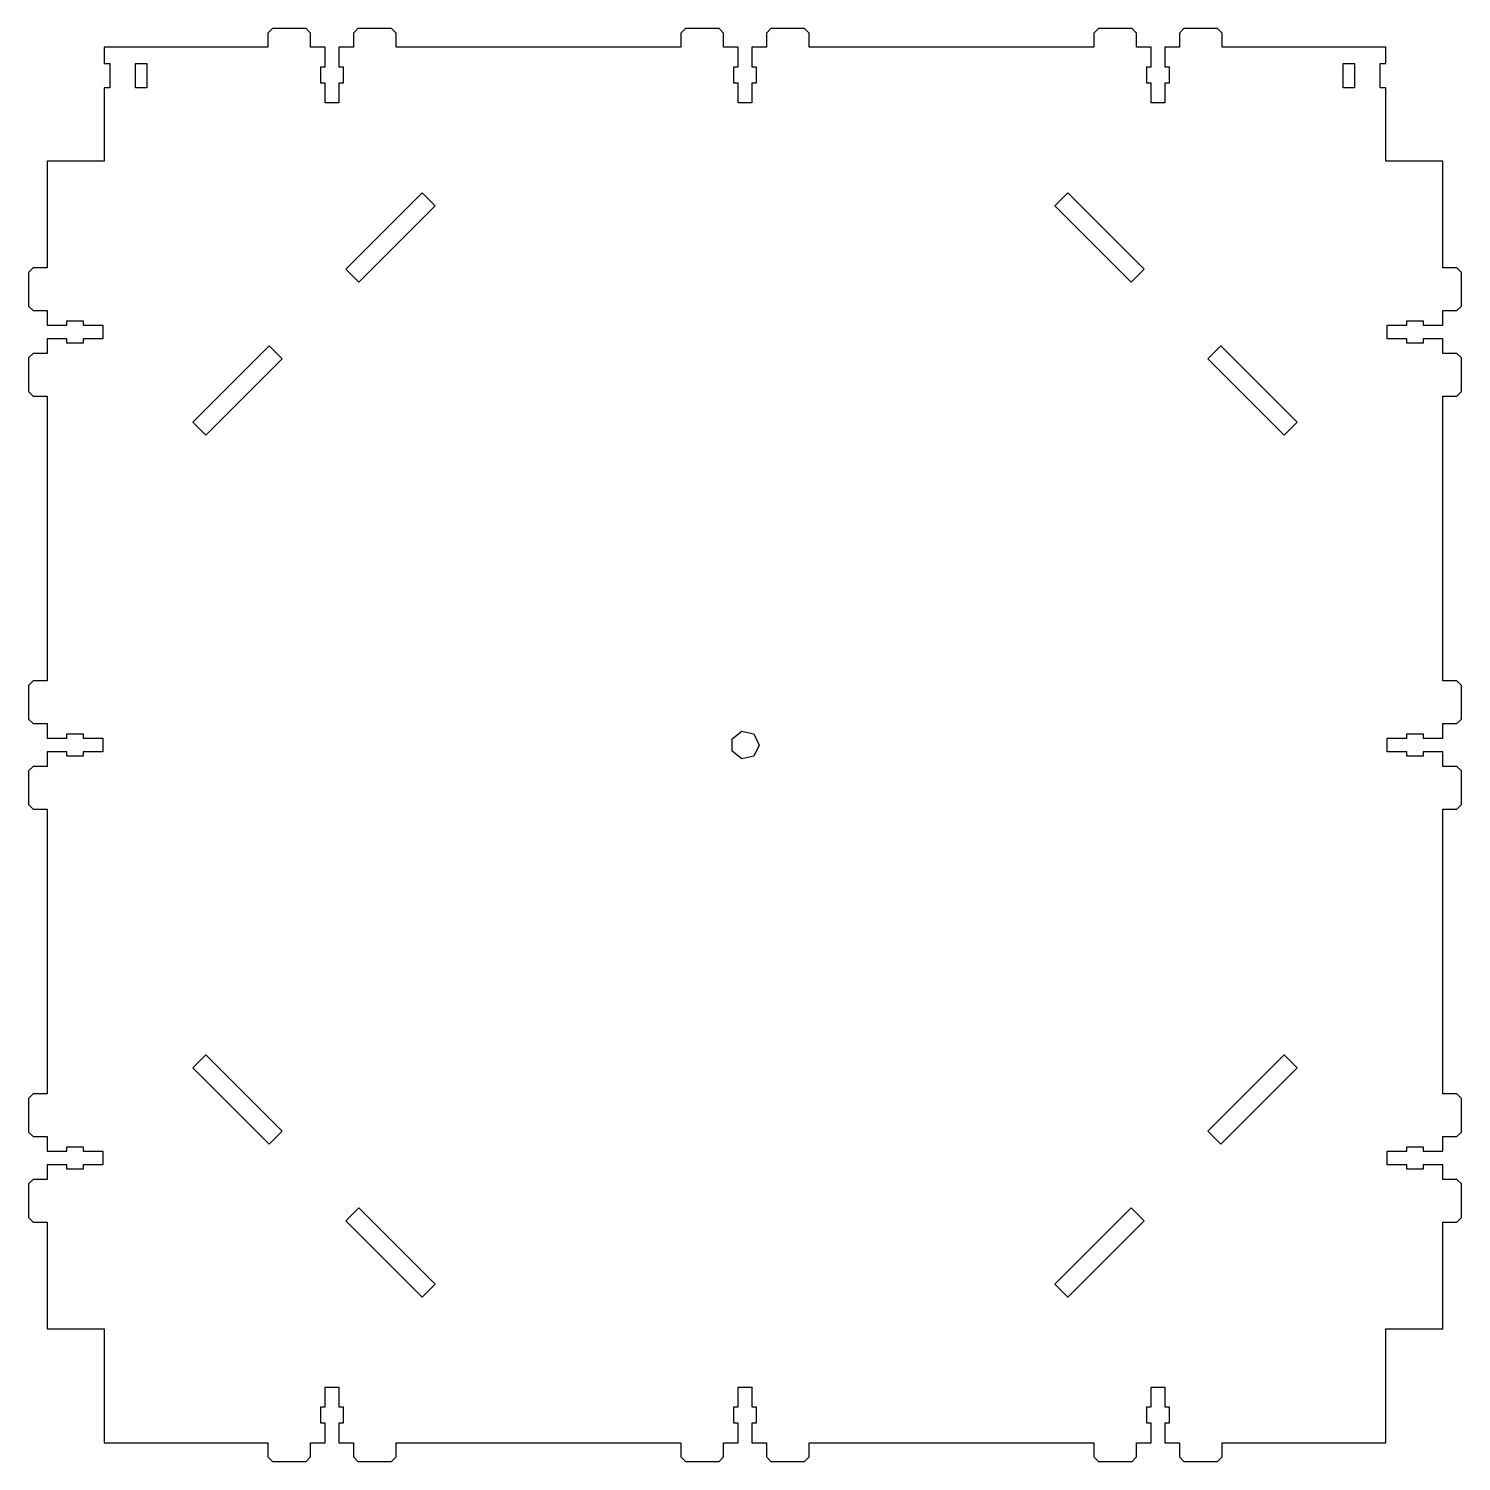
# Model space of a CAD drawing. Header units: metres. Extents: x -252 to 252, y -252 to 252.
import ezdxf

# ---------------------------------------------------------------- set-up
doc = ezdxf.new("R2010")
doc.units = ezdxf.units.M

msp = doc.modelspace()

# ---------------------------------------------------------------- linework, layer by layer
for p, q in [((-165.875, 251.5), (-167.5, 249.875)), ((-154.125, 251.5), (-165.875, 251.5)), ((-152.5, 249.875), (-154.125, 251.5)), ((-135.875, 251.5), (-137.5, 249.875)), ((-124.125, 251.5), (-135.875, 251.5)), ((-122.5, 249.875), (-124.125, 251.5)), ((-20.875, 251.5), (-22.5, 249.875)), ((-9.125, 251.5), (-20.875, 251.5)), ((-7.5, 249.875), (-9.125, 251.5)), ((9.125, 251.5), (7.5, 249.875)), ((20.875, 251.5), (9.125, 251.5)), ((22.5, 249.875), (20.875, 251.5)), ((124.125, 251.5), (122.5, 249.875)), ((135.875, 251.5), (124.125, 251.5)), ((137.5, 249.875), (135.875, 251.5)), ((154.125, 251.5), (152.5, 249.875)), ((165.875, 251.5), (154.125, 251.5)), ((167.5, 249.875), (165.875, 251.5)), ((-167.5, 249.875), (-167.5, 245)), ((-152.5, 245), (-152.5, 249.875)), ((-137.5, 249.875), (-137.5, 245)), ((-122.5, 245), (-122.5, 249.875)), ((-22.5, 249.875), (-22.5, 245)), ((-7.5, 245), (-7.5, 249.875)), ((7.5, 249.875), (7.5, 245)), ((22.5, 245), (22.5, 249.875)), ((122.5, 249.875), (122.5, 245)), ((137.5, 245), (137.5, 249.875)), ((152.5, 249.875), (152.5, 245)), ((167.5, 245), (167.5, 249.875)), ((-167.5, 245), (-225, 245)), ((-225, 245), (-225, 239.25)), ((-147.4, 245), (-152.5, 245)), ((-147.4, 238.1), (-147.4, 245)), ((-137.5, 245), (-142.6, 245)), ((-142.6, 245), (-142.6, 238.1)), ((-22.5, 245), (-122.5, 245)), ((-2.39999, 245), (-7.5, 245)), ((-2.39999, 238.1), (-2.39999, 245)), ((7.5, 245), (2.39999, 245)), ((2.39999, 245), (2.39999, 238.1)), ((122.5, 245), (22.5, 245)), ((142.6, 245), (137.5, 245)), ((142.6, 238.1), (142.6, 245)), ((152.5, 245), (147.4, 245)), ((147.4, 245), (147.4, 238.1)), ((225, 245), (167.5, 245)), ((225, 239.25), (225, 245)), ((-225, 239.25), (-223, 239.25)), ((-223, 239.25), (-223, 230.75)), ((-214, 230.75), (-214, 239.25)), ((-214, 239.25), (-210, 239.25)), ((-210, 239.25), (-210, 230.75)), ((-148.95, 232.4), (-148.95, 238.1)), ((-148.95, 238.1), (-147.4, 238.1)), ((-142.6, 238.1), (-141.05, 238.1)), ((-141.05, 238.1), (-141.05, 232.4)), ((-3.95, 232.4), (-3.95, 238.1)), ((-3.95, 238.1), (-2.39999, 238.1)), ((2.39999, 238.1), (3.95, 238.1)), ((3.95, 238.1), (3.95, 232.4)), ((141.05, 232.4), (141.05, 238.1)), ((141.05, 238.1), (142.6, 238.1)), ((147.4, 238.1), (148.95, 238.1)), ((148.95, 238.1), (148.95, 232.4)), ((210, 230.75), (210, 239.25)), ((210, 239.25), (214, 239.25)), ((214, 239.25), (214, 230.75)), ((223, 230.75), (223, 239.25)), ((223, 239.25), (225, 239.25)), ((-147.4, 232.4), (-148.95, 232.4)), ((-147.4, 225.5), (-147.4, 232.4)), ((-141.05, 232.4), (-142.6, 232.4)), ((-142.6, 232.4), (-142.6, 225.5)), ((-2.39999, 232.4), (-3.95, 232.4)), ((-2.39999, 225.5), (-2.39999, 232.4)), ((3.95, 232.4), (2.39999, 232.4)), ((2.39999, 232.4), (2.39999, 225.5)), ((142.6, 232.4), (141.05, 232.4)), ((142.6, 225.5), (142.6, 232.4)), ((148.95, 232.4), (147.4, 232.4)), ((147.4, 232.4), (147.4, 225.5)), ((-223, 230.75), (-225, 230.75)), ((-225, 230.75), (-225, 205)), ((-210, 230.75), (-214, 230.75)), ((214, 230.75), (210, 230.75)), ((225, 230.75), (223, 230.75)), ((225, 205), (225, 230.75)), ((-142.6, 225.5), (-147.4, 225.5)), ((2.39999, 225.5), (-2.39999, 225.5)), ((147.4, 225.5), (142.6, 225.5)), ((-225, 205), (-245, 205)), ((-245, 205), (-245, 167.5)), ((245, 205), (225, 205)), ((245, 167.5), (245, 205)), ((-140.113, 167.054), (-113.314, 193.853)), ((-113.314, 193.853), (-108.788, 189.328)), ((108.788, 189.328), (113.314, 193.853)), ((113.314, 193.853), (140.113, 167.054)), ((-108.788, 189.328), (-135.588, 162.528)), ((135.588, 162.528), (108.788, 189.328)), ((-249.875, 167.5), (-251.5, 165.875)), ((-245, 167.5), (-249.875, 167.5)), ((-135.588, 162.528), (-140.113, 167.054)), ((140.113, 167.054), (135.588, 162.528)), ((249.875, 167.5), (245, 167.5)), ((251.5, 165.875), (249.875, 167.5)), ((-251.5, 165.875), (-251.5, 154.125)), ((251.5, 154.125), (251.5, 165.875)), ((-251.5, 154.125), (-249.875, 152.5)), ((-249.875, 152.5), (-245, 152.5)), ((-245, 152.5), (-245, 147.4)), ((245, 147.4), (245, 152.5)), ((245, 152.5), (249.875, 152.5)), ((249.875, 152.5), (251.5, 154.125)), ((-245, 147.4), (-238.1, 147.4)), ((-238.1, 147.4), (-238.1, 148.95)), ((-238.1, 148.95), (-232.4, 148.95)), ((-232.4, 148.95), (-232.4, 147.4)), ((-232.4, 147.4), (-225.5, 147.4)), ((-225.5, 147.4), (-225.5, 142.6)), ((225.5, 142.6), (225.5, 147.4)), ((225.5, 147.4), (232.4, 147.4)), ((232.4, 147.4), (232.4, 148.95)), ((232.4, 148.95), (238.1, 148.95)), ((238.1, 148.95), (238.1, 147.4)), ((238.1, 147.4), (245, 147.4)), ((-238.1, 142.6), (-245, 142.6)), ((-245, 142.6), (-245, 137.5)), ((-238.1, 141.05), (-238.1, 142.6)), ((-232.4, 141.05), (-238.1, 141.05)), ((-225.5, 142.6), (-232.4, 142.6)), ((-232.4, 142.6), (-232.4, 141.05)), ((232.4, 142.6), (225.5, 142.6)), ((232.4, 141.05), (232.4, 142.6)), ((238.1, 141.05), (232.4, 141.05)), ((245, 142.6), (238.1, 142.6)), ((238.1, 142.6), (238.1, 141.05)), ((245, 137.5), (245, 142.6)), ((-249.875, 137.5), (-251.5, 135.875)), ((-251.5, 135.875), (-251.5, 124.125)), ((-245, 137.5), (-249.875, 137.5)), ((-193.853, 113.314), (-167.054, 140.113)), ((-167.054, 140.113), (-162.528, 135.588)), ((162.528, 135.588), (167.054, 140.113)), ((167.054, 140.113), (193.853, 113.314)), ((249.875, 137.5), (245, 137.5)), ((251.5, 135.875), (249.875, 137.5)), ((251.5, 124.125), (251.5, 135.875)), ((-162.528, 135.588), (-189.328, 108.788)), ((189.328, 108.788), (162.528, 135.588)), ((-251.5, 124.125), (-249.875, 122.5)), ((-249.875, 122.5), (-245, 122.5)), ((-245, 122.5), (-245, 22.5)), ((245, 22.5), (245, 122.5)), ((245, 122.5), (249.875, 122.5)), ((249.875, 122.5), (251.5, 124.125)), ((-189.328, 108.788), (-193.853, 113.314)), ((193.853, 113.314), (189.328, 108.788)), ((-249.875, 22.5), (-251.5, 20.875)), ((-251.5, 20.875), (-251.5, 9.125)), ((-245, 22.5), (-249.875, 22.5)), ((249.875, 22.5), (245, 22.5)), ((251.5, 20.875), (249.875, 22.5)), ((251.5, 9.125), (251.5, 20.875)), ((-251.5, 9.125), (-249.875, 7.5)), ((-249.875, 7.5), (-245, 7.5)), ((-245, 7.5), (-245, 2.39999)), ((245, 2.39999), (245, 7.5)), ((245, 7.5), (249.875, 7.5)), ((249.875, 7.5), (251.5, 9.125)), ((-245, 2.39999), (-238.1, 2.39999)), ((-238.1, 2.39999), (-238.1, 3.95)), ((-238.1, 3.95), (-232.4, 3.95)), ((-232.4, 3.95), (-232.4, 2.39999)), ((-232.4, 2.39999), (-225.5, 2.39999)), ((-225.5, 2.39999), (-225.5, -2.39999)), ((-4.50484, 2.16942), (-1.11259, 4.87463)), ((-4.50484, -2.16942), (-4.50484, 2.16942)), ((-1.11259, 4.87463), (3.11745, 3.90915)), ((3.11745, 3.90915), (5, 0)), ((5, 0), (3.11745, -3.90915)), ((225.5, -2.39999), (225.5, 2.39999)), ((225.5, 2.39999), (232.4, 2.39999)), ((232.4, 2.39999), (232.4, 3.95)), ((232.4, 3.95), (238.1, 3.95)), ((238.1, 3.95), (238.1, 2.39999)), ((238.1, 2.39999), (245, 2.39999)), ((-238.1, -2.39999), (-245, -2.39999)), ((-245, -2.39999), (-245, -7.5)), ((-238.1, -3.95), (-238.1, -2.39999)), ((-232.4, -3.95), (-238.1, -3.95)), ((-225.5, -2.39999), (-232.4, -2.39999)), ((-232.4, -2.39999), (-232.4, -3.95)), ((-1.11259, -4.87463), (-4.50484, -2.16942)), ((3.11745, -3.90915), (-1.11259, -4.87463)), ((232.4, -2.39999), (225.5, -2.39999)), ((232.4, -3.95), (232.4, -2.39999)), ((238.1, -3.95), (232.4, -3.95)), ((245, -2.39999), (238.1, -2.39999)), ((238.1, -2.39999), (238.1, -3.95)), ((245, -7.5), (245, -2.39999)), ((-249.875, -7.5), (-251.5, -9.125)), ((-251.5, -9.125), (-251.5, -20.875)), ((-245, -7.5), (-249.875, -7.5)), ((249.875, -7.5), (245, -7.5)), ((251.5, -9.125), (249.875, -7.5)), ((251.5, -20.875), (251.5, -9.125)), ((-251.5, -20.875), (-249.875, -22.5)), ((-249.875, -22.5), (-245, -22.5)), ((-245, -22.5), (-245, -122.5)), ((245, -122.5), (245, -22.5)), ((245, -22.5), (249.875, -22.5)), ((249.875, -22.5), (251.5, -20.875)), ((-193.853, -113.314), (-189.328, -108.788)), ((-189.328, -108.788), (-162.528, -135.588)), ((162.528, -135.588), (189.328, -108.788)), ((189.328, -108.788), (193.853, -113.314)), ((-167.054, -140.113), (-193.853, -113.314)), ((193.853, -113.314), (167.054, -140.113)), ((-249.875, -122.5), (-251.5, -124.125)), ((-251.5, -124.125), (-251.5, -135.875)), ((-245, -122.5), (-249.875, -122.5)), ((249.875, -122.5), (245, -122.5)), ((251.5, -124.125), (249.875, -122.5)), ((251.5, -135.875), (251.5, -124.125)), ((-162.528, -135.588), (-167.054, -140.113)), ((167.054, -140.113), (162.528, -135.588)), ((-251.5, -135.875), (-249.875, -137.5)), ((-249.875, -137.5), (-245, -137.5)), ((-245, -137.5), (-245, -142.6)), ((245, -142.6), (245, -137.5)), ((245, -137.5), (249.875, -137.5)), ((249.875, -137.5), (251.5, -135.875)), ((-245, -142.6), (-238.1, -142.6)), ((-238.1, -142.6), (-238.1, -141.05)), ((-238.1, -141.05), (-232.4, -141.05)), ((-232.4, -141.05), (-232.4, -142.6)), ((-232.4, -142.6), (-225.5, -142.6)), ((-225.5, -142.6), (-225.5, -147.4)), ((225.5, -147.4), (225.5, -142.6)), ((225.5, -142.6), (232.4, -142.6)), ((232.4, -142.6), (232.4, -141.05)), ((232.4, -141.05), (238.1, -141.05)), ((238.1, -141.05), (238.1, -142.6)), ((238.1, -142.6), (245, -142.6)), ((-238.1, -147.4), (-245, -147.4)), ((-245, -147.4), (-245, -152.5)), ((-238.1, -148.95), (-238.1, -147.4)), ((-232.4, -148.95), (-238.1, -148.95)), ((-225.5, -147.4), (-232.4, -147.4)), ((-232.4, -147.4), (-232.4, -148.95)), ((232.4, -147.4), (225.5, -147.4)), ((232.4, -148.95), (232.4, -147.4)), ((238.1, -148.95), (232.4, -148.95)), ((245, -147.4), (238.1, -147.4)), ((238.1, -147.4), (238.1, -148.95)), ((245, -152.5), (245, -147.4)), ((-249.875, -152.5), (-251.5, -154.125)), ((-251.5, -154.125), (-251.5, -165.875)), ((-245, -152.5), (-249.875, -152.5)), ((249.875, -152.5), (245, -152.5)), ((251.5, -154.125), (249.875, -152.5)), ((251.5, -165.875), (251.5, -154.125)), ((-251.5, -165.875), (-249.875, -167.5)), ((-140.113, -167.054), (-135.588, -162.528)), ((-135.588, -162.528), (-108.788, -189.328)), ((108.788, -189.328), (135.588, -162.528)), ((135.588, -162.528), (140.113, -167.054)), ((249.875, -167.5), (251.5, -165.875)), ((-249.875, -167.5), (-245, -167.5)), ((-245, -167.5), (-245, -205)), ((-113.314, -193.853), (-140.113, -167.054)), ((140.113, -167.054), (113.314, -193.853)), ((245, -205), (245, -167.5)), ((245, -167.5), (249.875, -167.5)), ((-108.788, -189.328), (-113.314, -193.853)), ((113.314, -193.853), (108.788, -189.328)), ((-245, -205), (-225, -205)), ((-225, -205), (-225, -245)), ((225, -245), (225, -205)), ((225, -205), (245, -205)), ((-147.4, -232.4), (-147.4, -225.5)), ((-147.4, -225.5), (-142.6, -225.5)), ((-142.6, -225.5), (-142.6, -232.4)), ((-2.39999, -232.4), (-2.39999, -225.5)), ((-2.39999, -225.5), (2.39999, -225.5)), ((2.39999, -225.5), (2.39999, -232.4)), ((142.6, -232.4), (142.6, -225.5)), ((142.6, -225.5), (147.4, -225.5)), ((147.4, -225.5), (147.4, -232.4)), ((-148.95, -238.1), (-148.95, -232.4)), ((-148.95, -232.4), (-147.4, -232.4)), ((-142.6, -232.4), (-141.05, -232.4)), ((-141.05, -232.4), (-141.05, -238.1)), ((-3.95, -238.1), (-3.95, -232.4)), ((-3.95, -232.4), (-2.39999, -232.4)), ((2.39999, -232.4), (3.95, -232.4)), ((3.95, -232.4), (3.95, -238.1)), ((141.05, -238.1), (141.05, -232.4)), ((141.05, -232.4), (142.6, -232.4)), ((147.4, -232.4), (148.95, -232.4)), ((148.95, -232.4), (148.95, -238.1)), ((-147.4, -238.1), (-148.95, -238.1)), ((-147.4, -245), (-147.4, -238.1)), ((-141.05, -238.1), (-142.6, -238.1)), ((-142.6, -238.1), (-142.6, -245)), ((-2.39999, -238.1), (-3.95, -238.1)), ((-2.39999, -245), (-2.39999, -238.1)), ((3.95, -238.1), (2.39999, -238.1)), ((2.39999, -238.1), (2.39999, -245)), ((142.6, -238.1), (141.05, -238.1)), ((142.6, -245), (142.6, -238.1)), ((148.95, -238.1), (147.4, -238.1)), ((147.4, -238.1), (147.4, -245)), ((-225, -245), (-167.5, -245)), ((-167.5, -245), (-167.5, -249.875)), ((-152.5, -249.875), (-152.5, -245)), ((-152.5, -245), (-147.4, -245)), ((-142.6, -245), (-137.5, -245)), ((-137.5, -245), (-137.5, -249.875)), ((-122.5, -249.875), (-122.5, -245)), ((-122.5, -245), (-22.5, -245)), ((-22.5, -245), (-22.5, -249.875)), ((-7.5, -249.875), (-7.5, -245)), ((-7.5, -245), (-2.39999, -245)), ((2.39999, -245), (7.5, -245)), ((7.5, -245), (7.5, -249.875)), ((22.5, -249.875), (22.5, -245)), ((22.5, -245), (122.5, -245)), ((122.5, -245), (122.5, -249.875)), ((137.5, -249.875), (137.5, -245)), ((137.5, -245), (142.6, -245)), ((147.4, -245), (152.5, -245)), ((152.5, -245), (152.5, -249.875)), ((167.5, -249.875), (167.5, -245)), ((167.5, -245), (225, -245)), ((-167.5, -249.875), (-165.875, -251.5)), ((-165.875, -251.5), (-154.125, -251.5)), ((-154.125, -251.5), (-152.5, -249.875)), ((-137.5, -249.875), (-135.875, -251.5)), ((-135.875, -251.5), (-124.125, -251.5)), ((-124.125, -251.5), (-122.5, -249.875)), ((-22.5, -249.875), (-20.875, -251.5)), ((-20.875, -251.5), (-9.125, -251.5)), ((-9.125, -251.5), (-7.5, -249.875)), ((7.5, -249.875), (9.125, -251.5)), ((9.125, -251.5), (20.875, -251.5)), ((20.875, -251.5), (22.5, -249.875)), ((122.5, -249.875), (124.125, -251.5)), ((124.125, -251.5), (135.875, -251.5)), ((135.875, -251.5), (137.5, -249.875)), ((152.5, -249.875), (154.125, -251.5)), ((154.125, -251.5), (165.875, -251.5)), ((165.875, -251.5), (167.5, -249.875))]:
    msp.add_line(p, q)

doc.saveas('drawing.dxf')
